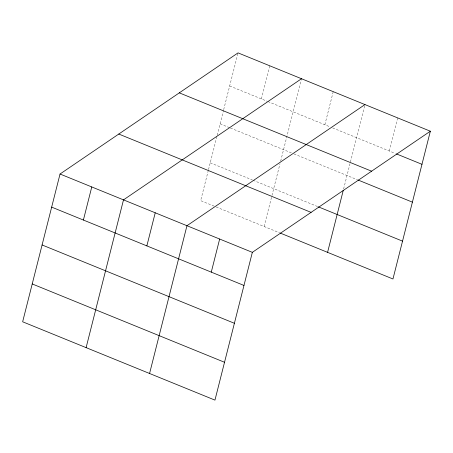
<?xml version="1.0" encoding="UTF-8"?>
<svg xmlns="http://www.w3.org/2000/svg" width="453" height="453" viewBox="0 0 453 453"><rect width="100%" height="100%" fill="white"/><g stroke="black" fill="none" stroke-linecap="round" stroke-linejoin="round"><path stroke-width="0.34" stroke-dasharray="2.27 1.7" d="M208.352 170.243L200.656 200.651L215.549 206.721M208.522 169.569L217.032 135.923M217.202 135.249L223.516 110.306M223.686 109.632L238.046 52.882M261.404 98.901L269.778 65.81M264.116 226.5L271.811 196.092M271.981 195.419L279.982 163.788M280.662 161.098L301.505 78.731M324.863 124.751L333.238 91.659M343.612 188.963L364.795 105.255M389.286 150.991L397.66 117.893M229.671 85.979L267.23 101.279M267.876 101.54L330.044 126.863M332.632 127.916L395.169 153.391M220.096 123.822L229.807 127.78M230.458 128.04L291.324 152.837M293.918 153.89L357.479 179.779M210.232 162.808L252.321 179.954M252.967 180.22L317.723 206.596M216.194 206.981L279.654 232.831"/><path stroke-width="0.68" d="M60.039 174.02L22.65 321.789L214.954 400.118L252.344 252.349L430.35 131.211L238.046 52.882L60.039 174.02L252.344 252.349M83.397 220.039L91.772 186.942M86.11 347.638L123.499 199.869L301.505 78.731M146.857 245.888L155.232 212.791M149.569 373.487L186.964 225.719L364.965 104.581M211.279 272.128L219.654 239.031M327.576 252.349L343.272 190.305M430.35 131.211L392.961 278.98L280.305 233.097M396.477 153.924L421.975 164.309M179.303 92.859L371.607 171.189M358.13 180.045L412.4 202.151M318.374 206.857L402.536 241.138M118.782 134.043L311.086 212.372M51.665 207.117L243.969 285.447M42.089 244.96L234.394 323.283M32.225 283.946L224.529 362.275"/></g></svg>
